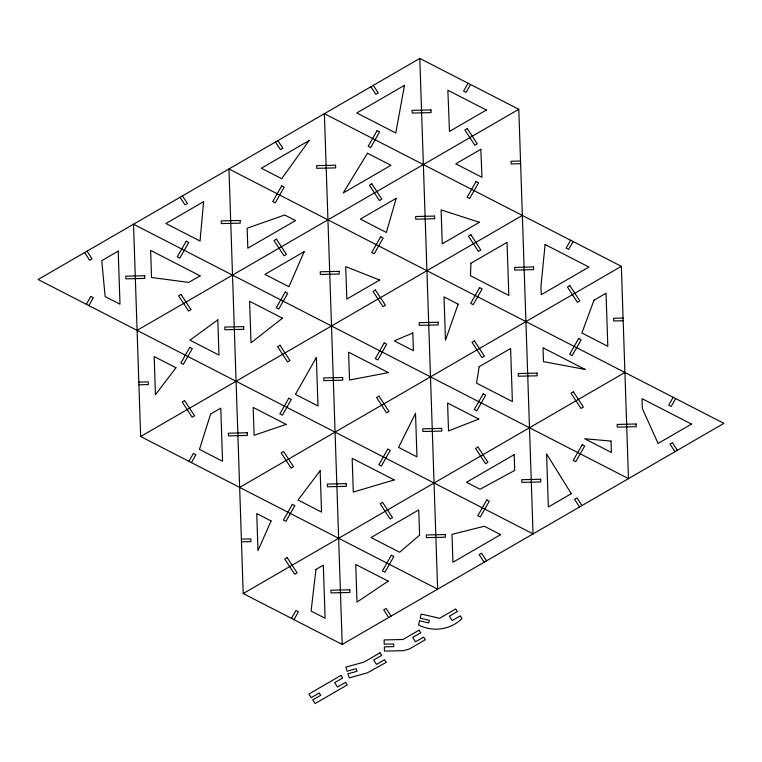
<?xml version="1.0" encoding="UTF-8"?>
<svg xmlns="http://www.w3.org/2000/svg" width="762" height="762" viewBox="0 0 762 762"><rect width="100%" height="100%" fill="white"/><g stroke="black" fill="none" stroke-linecap="round" stroke-linejoin="round"><path stroke-width="1.14" d="M86.344 304.295L90.811 296.447L93.307 297.732L88.849 305.581M188.9 461.324L193.367 453.476L195.872 454.762L191.405 462.61M468.039 83.22L463.572 91.069L466.077 92.354L470.545 84.506M291.455 618.353L295.923 610.505L298.428 611.791L293.961 619.639M570.595 240.249L566.128 248.098L568.633 249.384L573.1 241.535M673.151 397.278L668.693 405.117L671.189 406.403L675.656 398.555M419.795 58.426L38.1 279.502L533.048 533.895L518.789 109.299L419.795 58.426L437.626 589.159L140.656 436.521L133.521 224.228L628.479 478.622L621.344 266.329L324.374 113.69L342.205 644.433L723.9 423.358L228.952 168.964L243.211 593.55L342.205 644.433M137.093 330.375L518.789 109.299M140.656 436.521L522.351 215.446M239.649 487.404L621.344 266.329M243.211 593.55L624.907 372.475M520.522 161.039L511.073 161.249L511.159 163.925L520.617 163.716M623.078 318.059L613.629 318.278L613.724 320.954L623.173 320.745M138.827 382.114L148.276 381.895L148.371 384.581L138.922 384.791M241.383 539.134L250.841 538.924L250.927 541.611L241.478 541.82M677.389 450.294L672.408 442.655L669.998 444.055L674.98 451.685M373.294 85.363L378.276 92.993L375.866 94.393L370.884 86.754M581.968 505.558L576.986 497.929L574.567 499.32L579.558 506.959M277.863 140.627L282.854 148.266L280.445 149.657L275.453 142.027M486.547 560.832L481.555 553.193L479.146 554.593L484.137 562.223M182.442 195.901L187.433 203.53L185.014 204.93L180.032 197.291M391.116 616.096L386.134 608.467L383.724 609.857L388.706 617.496M87.02 251.165L92.002 258.804L89.592 260.194L84.611 252.565M470.954 263.252L470.449 275.701L508.826 295.427L507.044 242.354L470.954 263.252M203.578 201.692L200.044 241.04L165.925 223.495L203.578 201.692M545.106 244.526L540.953 286.36L541.23 294.694L588.94 267.062L545.106 244.526M315.963 569.452L311.096 611.057L325.107 618.258L323.326 565.185L315.963 569.452M479.193 366.693L476.517 383.134L512.397 401.574L510.607 348.501L479.193 366.693M404.489 85.325L395.783 133.007L356.778 112.957L404.489 85.325M419.538 620.801L418.509 624.935A35.928 33.947 4 0 0 461.934 618.515L460.238 615.925L452.199 620.573L449.361 616.229L457.39 611.572L455.695 608.971L439.626 618.287L421.205 614.067L420.186 618.192L429.397 620.306L428.749 622.906L419.538 620.801M396.23 198.32L386.344 232.467L360.34 219.104L396.23 198.32M210.607 414.042L199.463 449.361L222.552 461.229L220.77 408.156L210.607 414.042M458.133 304.143L445.475 340.195L444.017 296.894L458.133 304.143M593.969 300.218L581.901 332.984L607.819 346.31L606.038 293.227L593.969 300.218M304.2 251.622L288.931 286.722L264.919 274.377L304.2 251.622M271.091 520.951L257.985 550.612L256.737 513.578L271.091 520.951M415.509 413.356L398.593 447.399L416.966 456.848L415.509 413.356M316.354 357.473L295.437 394.383L317.983 405.965L316.354 357.473M186.233 241.183L177.298 256.87L179.803 258.156L188.738 242.468L186.233 241.183M189.805 347.329L180.87 363.026L183.366 364.312L192.3 348.615L189.805 347.329M281.664 185.909L272.729 201.606L275.225 202.892L284.159 187.195L281.664 185.909M285.226 292.056L276.292 307.753L278.797 309.039L287.722 293.341L285.226 292.056M377.085 130.645L368.151 146.333L370.656 147.618L379.581 131.921L377.085 130.645M288.788 398.202L279.864 413.899L282.359 415.185L291.294 399.488L288.788 398.202M380.648 236.791L371.713 252.489L374.218 253.765L383.153 238.077L380.648 236.791M292.36 504.349L283.426 520.046L285.921 521.332L294.856 505.635L292.36 504.349M384.219 342.938L375.285 358.635L377.781 359.921L386.715 344.224L384.219 342.938M476.079 181.518L467.144 197.215L469.64 198.501L478.574 182.804L476.079 181.518M387.782 449.085L378.847 464.782L381.352 466.068L390.287 450.371L387.782 449.085M479.641 287.665L470.706 303.362L473.212 304.648L482.136 288.95L479.641 287.665M391.344 555.231L382.419 570.928L384.915 572.214L393.849 556.517L391.344 555.231M483.203 393.811L474.278 409.508L476.774 410.794L485.708 395.097L483.203 393.811M486.775 499.967L477.841 515.655L480.336 516.941L489.271 501.253L486.775 499.967M578.634 338.547L569.7 354.244L572.195 355.53L581.13 339.833L578.634 338.547M582.197 444.694L573.262 460.391L575.767 461.677L584.702 445.98L582.197 444.694M367.465 153.229L343.252 192.938L390.963 165.306L367.465 153.229M309.067 140.599L281.692 178.689L261.347 168.231L309.067 140.599M320.154 470.706L298.047 500.034L321.545 512.112L320.154 470.706M175.974 367.751L155.467 394.697L154.181 356.549L175.974 367.751M419.595 535.115L399.659 552.26L371.037 537.553L418.748 509.921L419.595 535.115M282.492 318.183L251.003 342.805L249.603 301.276L282.492 318.183M217.808 319.869L189.938 340.157L218.989 355.082L217.808 319.869M388.22 581.158L356.997 602.075L355.73 564.452L388.22 581.158M118.215 251.136L101.756 260.671L105.146 296.57L119.996 304.209L118.215 251.136M200.111 275.844L188.776 282.407L151.524 277.501L150.619 250.403L200.111 275.844M295.532 220.57L247.821 248.202L247.155 228.209L284.721 215.008L295.532 220.57M486.385 110.033L449.475 131.416L447.865 90.24L486.385 110.033M181.023 294.408L178.613 295.808L188.585 311.077L190.995 309.677L181.023 294.408M276.444 239.144L274.034 240.535L284.007 255.803L286.417 254.413L276.444 239.144M371.875 183.871L369.456 185.271L379.428 200.539L381.838 199.139L371.875 183.871M467.297 128.607L464.887 129.997L474.859 145.266L477.269 143.875L467.297 128.607M480.832 149.323L455.762 163.84L481.965 177.298L480.832 149.323M379.676 280.054L346.815 299.085L345.719 266.614L379.676 280.054M479.403 222.285L442.236 243.811L441.103 209.902L479.403 222.285M184.585 400.555L182.175 401.955L192.148 417.224L194.558 415.823L184.585 400.555M280.016 345.291L277.597 346.681L287.569 361.95L289.989 360.559L280.016 345.291M375.437 290.017L373.028 291.417L383 306.686L385.41 305.286L375.437 290.017M470.859 234.753L468.449 236.144L478.422 251.412L480.832 250.022L470.859 234.753M283.578 451.437L281.168 452.838L291.141 468.106L293.551 466.706L283.578 451.437M379 396.164L376.59 397.564L386.563 412.833L388.972 411.442L379 396.164M474.431 340.9L472.011 342.3L481.984 357.568L484.403 356.168L474.431 340.9M569.852 285.626L567.442 287.026L577.415 302.295L579.825 300.895L569.852 285.626M287.141 557.584L284.731 558.984L294.703 574.253L297.113 572.853L287.141 557.584M382.572 502.32L380.162 503.711L390.125 518.979L392.544 517.588L382.572 502.32M477.993 447.046L475.583 448.447L485.556 463.715L487.966 462.315L477.993 447.046M573.415 391.782L571.005 393.173L580.977 408.442L583.387 407.051L573.415 391.782M514.179 454.647L466.468 482.279L479.993 489.242L514.702 470.449L514.179 454.647M500.653 534.629L452.933 562.261L451.999 534.381L484.327 526.237L500.653 534.629M571.3 493.7L548.364 506.987L546.583 453.914L571.3 493.7M691.496 424.091L658.082 443.436L642.337 408.527L642.004 398.65L691.496 424.091M340.985 675.418L308.839 694.03L311.21 697.659L319.24 693.01L320.735 695.296L312.706 699.954L315.068 703.574L347.215 684.962L345.519 682.361L337.48 687.019L334.642 682.666L342.671 678.009L340.985 675.418M380.028 652.805L363.95 662.111L345.853 667.15L347.148 671.227L356.197 668.703L357.026 671.284L347.967 673.798L349.272 677.875L367.37 672.836L386.258 662.349L384.562 659.749L376.523 664.407L373.685 660.054L381.724 655.396L380.028 652.805M419.071 630.193L402.993 639.499L384.096 639.928L384.238 644.176L393.687 643.957L393.773 646.643L384.324 646.852L384.467 651.1L403.374 650.672L409.232 649.043L425.301 639.737L423.605 637.137L415.566 641.794L412.728 637.442L420.767 632.784L419.071 630.193M412.804 332.984L394.287 340.871L413.404 350.691L412.804 332.984M478.803 419.081L448.523 430.911L447.589 403.041L478.803 419.081M286.169 424.386L254.108 435.302L253.175 407.432L286.169 424.386M394.202 479.917L353.301 492.071L352.168 458.305L394.202 479.917M388.363 372.599L349.529 380.038L348.596 352.158L388.363 372.599M430.987 109.938L412.08 110.366L412.175 113.052L431.082 112.624L430.987 109.938M335.566 165.211L316.659 165.64L316.744 168.316L335.651 167.897L335.566 165.211M240.135 220.485L221.237 220.904L221.323 223.59L240.23 223.161L240.135 220.485M434.55 216.094L415.652 216.513L415.738 219.199L434.645 218.77L434.55 216.094M144.713 275.749L125.806 276.177L125.901 278.854L144.809 278.435L144.713 275.749M339.128 271.358L320.221 271.786L320.316 274.472L339.223 274.044L339.128 271.358M533.543 266.967L514.636 267.395L514.731 270.081L533.638 269.653L533.543 266.967M243.707 326.631L224.8 327.05L224.895 329.736L243.792 329.308L243.707 326.631M438.121 322.24L419.214 322.669L419.31 325.345L438.207 324.917L438.121 322.24M342.69 377.504L323.793 377.933L323.879 380.619L342.786 380.19L342.69 377.504M537.105 373.113L518.208 373.542L518.293 376.228L537.2 375.799L537.105 373.113M247.269 432.778L228.362 433.207L228.457 435.883L247.364 435.454L247.269 432.778M441.684 428.387L422.777 428.815L422.872 431.492L441.779 431.063L441.684 428.387M636.099 423.996L617.191 424.424L617.287 427.101L636.194 426.682L636.099 423.996M346.262 483.651L327.355 484.08L327.45 486.766L346.348 486.337L346.262 483.651M540.677 479.269L521.77 479.689L521.865 482.375L540.763 481.946L540.677 479.269M445.256 534.533L426.349 534.962L426.434 537.639L445.341 537.22L445.256 534.533M349.825 589.807L330.918 590.226L331.013 592.912L349.92 592.484L349.825 589.807M611 441.084L584.664 438.722L611.381 452.457L611 441.084M585.13 369.418L543.477 361.636L543.011 347.767L585.13 369.418"/></g></svg>
